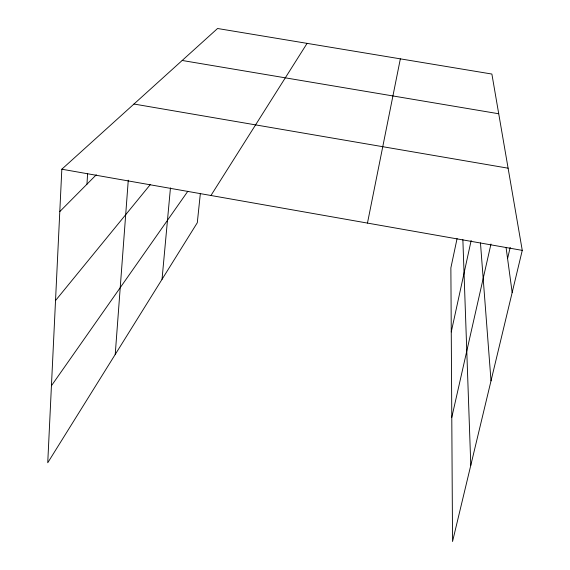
<?xml version="1.0" encoding="UTF-8"?>
<svg xmlns="http://www.w3.org/2000/svg" width="570" height="570" viewBox="0 0 570 570"><rect width="100%" height="100%" fill="white"/><g stroke="black" fill="none" stroke-linecap="round" stroke-linejoin="round"><path stroke-width="0.85" d="M457.083 238.538L450.87 267.886L452.544 541.5L522.263 250.373L491.882 74.05L217.562 28.5L61.831 169.212L47.738 462.769L197.298 222.728L200.334 193.686M86.975 184.181L87.595 173.572M115.225 354.447L128.271 180.191M162.037 279.329L170.451 187.908M367.465 223.084L400.347 58.852M451.262 331.947L471.162 240.462M451.782 417.404L490.97 244.024M507.578 258.602L510.2 247.401M210.95 195.496L307.088 43.363M51.435 385.733L187.822 191.285M55.525 300.547L150.302 184.58M59.8 211.577L96.302 174.783M182.179 60.47L498.722 113.758M133.971 104.025L508.105 168.193M61.831 169.212L522.263 250.373M506.053 247.373L512.173 292.51M480.46 242.891L491.012 380.86M462.868 239.614L470.791 465.291"/></g></svg>
